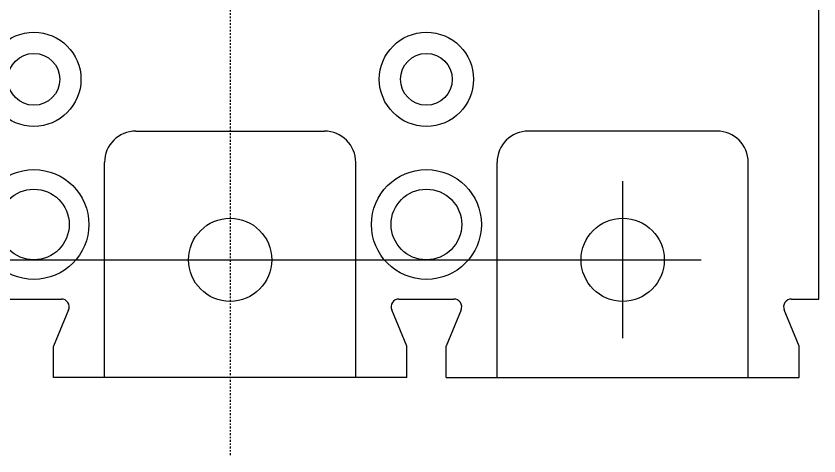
# Model space of a CAD drawing. Header units: millimetres. Extents: x 60229 to 91621, y 21923 to 36546.
# Drawn here: x 69808.6 to 69859.7, y 30054.6 to 30082.7 of the extents above; entities that cross this region are included whole.
import ezdxf

# ---------------------------------------------------------------- set-up
doc = ezdxf.new("R2010")
doc.units = ezdxf.units.MM
doc.linetypes.add('CENTER', pattern=[2, 1.25, -0.25, 0.25, -0.25])
doc.linetypes.add('CENTER2', pattern=[1.125, 0.75, -0.125, 0.125, -0.125])
doc.layers.add('CENTER', color=1, linetype='CENTER2')
doc.layers.add('OUTLINE', color=7, linetype='Continuous')

# ---------------------------------------------------------------- blocks, each defined once
blk = doc.blocks.new('BLOCK1')
at = {"layer": 'CENTER', "linetype": 'CENTER', "ltscale": 0.1}
blk.add_line((-0.162, 70), (-0.162, -70), dxfattribs=at)
at = {"layer": 'OUTLINE'}
for p, q in [((37.338, -60), (37.338, 60)), ((-6.162, -49.3), (5.838, -49.3)), ((30.838, -49.3), (18.838, -49.3)), ((-8.162, -65), (-8.162, -51.3)), ((7.838, -65), (7.838, -51.3)), ((16.838, -65), (16.838, -51.3)), ((32.838, -65), (32.838, -51.3)), ((24.838, -62.5), (24.838, -52.5)), ((-30.162, -57.5), (29.838, -57.5)), ((-14.412, -60), (-10.912, -60)), ((10.588, -60), (14.088, -60)), ((35.588, -60), (37.338, -60)), ((-10.45, -60.692), (-11.412, -63)), ((11.088, -63), (10.126, -60.692)), ((14.55, -60.692), (13.588, -63)), ((36.088, -63), (35.126, -60.692)), ((-11.412, -65), (-11.412, -63)), ((11.088, -65), (11.088, -63)), ((13.588, -65), (13.588, -63)), ((36.088, -65), (36.088, -63)), ((11.088, -65), (-11.412, -65)), ((13.588, -65), (36.088, -65))]:
    blk.add_line(p, q, dxfattribs=at)
for centre, radius in [((-12.662, -46), 3), ((12.338, -46), 3), ((-12.662, -46), 1.65), ((12.338, -46), 1.65), ((-12.662, -55.25), 3.5), ((12.338, -55.25), 3.5), ((-12.662, -55.25), 2.25), ((12.338, -55.25), 2.25), ((-0.162, -57.5), 2.65), ((24.838, -57.5), 2.65)]:
    blk.add_circle(centre, radius, dxfattribs=at)
for centre, radius, start, end in [((-6.162, -51.3), 2, 90, 180), ((5.838, -51.3), 2, 0, 90), ((18.838, -51.3), 2, 90, 180), ((30.838, -51.3), 2, 0, 90), ((-10.912, -60.5), 0.5, 337.3801, 90), ((10.588, -60.5), 0.5, 90, 202.6199), ((14.088, -60.5), 0.5, 337.3801, 90), ((35.588, -60.5), 0.5, 90, 202.6199)]:
    blk.add_arc(centre, radius, start, end, dxfattribs=at)

msp = doc.modelspace()

# ---------------------------------------------------------------- block references
at = {"linetype": 'Continuous'}
msp.add_blockref('BLOCK1', (69822.395, 30124.637), dxfattribs=at)

doc.saveas('drawing.dxf')
